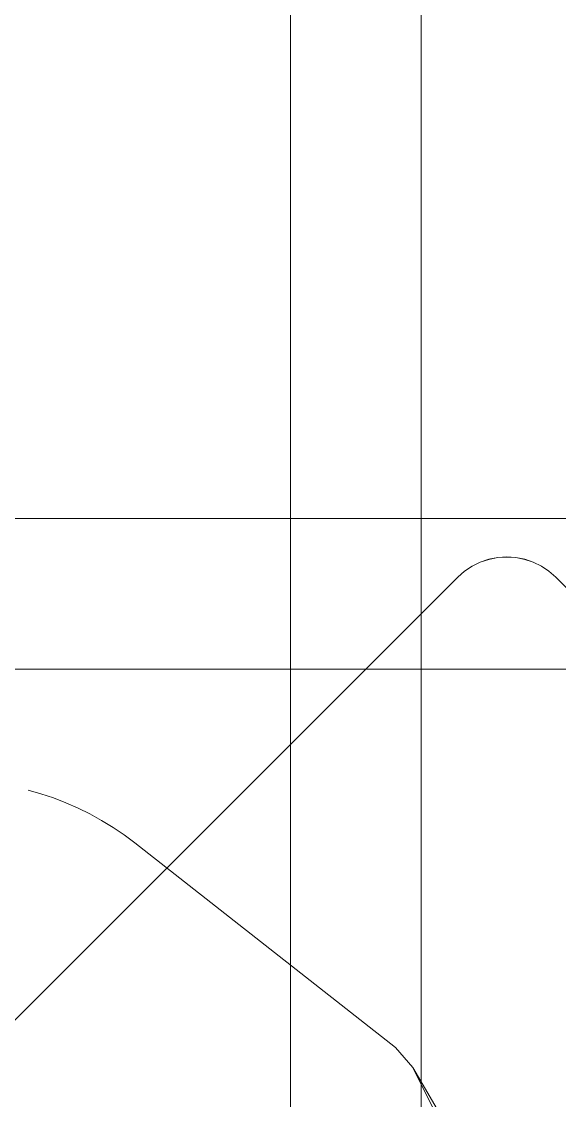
# Model space of a CAD drawing. Extents: x -566 to 72611, y -487 to 32334.
# Drawn here: x 172.96 to 183.16, y 271.96 to 292.43 of the extents above; entities that cross this region are included whole.
import ezdxf

# ---------------------------------------------------------------- set-up
doc = ezdxf.new("R2010")
doc.units = 0
doc.header["$LTSCALE"] = 0.5
doc.header["$MEASUREMENT"] = 0
doc.layers.add('ceilling', color=141, linetype='CONTINUOUS', lineweight=18)
doc.layers.add('floor', color=7, linetype='CONTINUOUS', lineweight=5, true_color=0xcfcfcf)
doc.layers.add('layout', color=7, linetype='CONTINUOUS', lineweight=5, true_color=0xcfcfcf)

msp = doc.modelspace()

# ---------------------------------------------------------------- hatches: boundary and pattern name
at = {"layer": 'floor'}
h = msp.add_hatch(dxfattribs=at)
h.set_pattern_fill('ANSI37', color=256, scale=100, angle=45)
h.set_pattern_definition([(90, (243.028, 267.632), (-12.5, 9e-16), []), (180, (243.028, 267.632), (-9e-16, -12.5), [])])
h.paths.add_polyline_path([(253.46925, 349.5), (154.11744, 349.5), (154.11744, 348.5), (101.14781, 348.5), (101.14781, 349.5), (0, 349.5), (0, 344.5), (36, 344.5, -0.33835703), (0, 308.66941), (0, 308.5), (0, 173.75), (253.46925, 173.75)])
h.paths.add_polyline_path([(36, 344.5), (0, 344.5), (0, 308.66941, 0.33835703)], flags=17)
h.paths.add_polyline_path([(253.46925, 173.75), (0, 173.75), (0, 173.74997), (0, 169.75), (253.46925, 169.75)])
h.paths.add_polyline_path([(253.46925, 169.75), (0, 169.75), (0, 149.21137), (36, 149.21137, -0.33835703), (0, 113.38078), (0, 113.21137), (0, 29.94998), (0, -5), (253.46925, -5)])
h.paths.add_polyline_path([(36, 149.21137), (0, 149.21137), (0, 113.38078, 0.33835703)], flags=17)
h.paths.add_polyline_path([(575.25, 169.75), (510, 169.75), (474.75, 169.75), (327.5, 169.75), (285.46925, 169.75), (285.46925, 165.75), (253.46925, 165.75), (253.46925, -5), (263.99725, -5), (263.99725, 95.99051), (287, 95.99051), (287, 97.5), (292, 97.5), (292, -5), (341.25, -5), (341.25, 13.02988), (341.25012, 15.02988), (346.24839, 15.02988, 0.36108524), (374.08728, 41.24999), (346.25012, 41.24999), (346.25012, 42.99999), (341.25, 42.99999), (341.25, 44.99999), (341.25, 97.5), (357.75, 97.5), (405.75, 97.5), (575.25, 97.5)])

# ---------------------------------------------------------------- linework, layer by layer
at = {"layer": 'ceilling'}
for p, q in [((178.06343, 349.5), (178.06343, 173.75)), ((0, 283), (533.5, 283))]:
    msp.add_line(p, q, dxfattribs=at)
at = {"layer": 'layout'}
for points in [[(181.50526, 282.09151, -69.72025), (181.65865, 282.16911, -69.73263), (181.50436, 282.09311, -69.73263)], [(181.65865, 282.16911, -69.73263), (181.50526, 282.09151, -69.72025), (181.65938, 282.16751, -69.72025)], [(181.65938, 282.16751, -69.72025), (181.82153, 282.22444, -69.73263), (181.65865, 282.16911, -69.73263)], [(181.82153, 282.22444, -69.73263), (181.65938, 282.16751, -69.72025), (181.82205, 282.22271, -69.72025)], [(181.82205, 282.22271, -69.72025), (181.99028, 282.25802, -69.73263), (181.82153, 282.22444, -69.73263)], [(181.99028, 282.25802, -69.73263), (181.82205, 282.22271, -69.72025), (181.99054, 282.2562, -69.72025)], [(181.99054, 282.2562, -69.72025), (182.162, 282.26928, -69.73263), (181.99028, 282.25802, -69.73263)], [(182.162, 282.26928, -69.73263), (181.99054, 282.2562, -69.72025), (182.16192, 282.26747, -69.72025)], [(182.16192, 282.26747, -69.72025), (182.33364, 282.25802, -69.73263), (182.162, 282.26928, -69.73263)], [(182.33364, 282.25802, -69.73263), (182.16192, 282.26747, -69.72025), (182.33339, 282.2562, -69.72025)], [(182.33339, 282.2562, -69.72025), (182.50239, 282.22444, -69.73263), (182.33364, 282.25802, -69.73263)], [(182.50239, 282.22444, -69.73263), (182.33339, 282.2562, -69.72025), (182.50188, 282.22271, -69.72025)], [(182.50188, 282.22271, -69.72025), (182.66527, 282.16911, -69.73263), (182.50239, 282.22444, -69.73263)], [(182.66527, 282.16911, -69.73263), (182.50188, 282.22271, -69.72025), (182.66463, 282.16751, -69.72025)], [(182.66463, 282.16751, -69.72025), (182.81956, 282.09302, -69.73263), (182.66527, 282.16911, -69.73263)], [(182.81956, 282.09302, -69.73263), (182.66463, 282.16751, -69.72025), (182.81866, 282.09151, -69.72025)], [(181.23324, 281.88275, -69.72025), (181.36137, 281.99751, -69.73263), (181.23194, 281.88405, -69.73263)], [(181.36137, 281.99751, -69.73263), (181.23324, 281.88275, -69.72025), (181.36245, 281.99609, -69.72025)], [(181.36245, 281.99609, -69.72025), (181.50436, 282.09311, -69.73263), (181.36137, 281.99751, -69.73263)], [(181.50436, 282.09311, -69.73263), (181.36245, 281.99609, -69.72025), (181.50526, 282.09151, -69.72025)], [(182.81866, 282.09151, -69.72025), (182.96259, 281.99747, -69.73263), (182.81956, 282.09302, -69.73263)], [(182.96259, 281.99747, -69.73263), (182.81866, 282.09151, -69.72025), (182.96156, 281.99609, -69.72025)], [(182.96156, 281.99609, -69.72025), (183.09202, 281.88409, -69.73263), (182.96259, 281.99747, -69.73263)], [(183.09202, 281.88409, -69.73263), (182.96156, 281.99609, -69.72025), (183.09077, 281.88275, -69.72025)], [(160.4265, 261.07602, -69.72025), (181.23194, 281.88405, -69.73263), (160.42512, 261.07723, -69.73263)], [(181.23194, 281.88405, -69.73263), (160.4265, 261.07602, -69.72025), (181.23324, 281.88275, -69.72025)], [(183.09202, 281.88409, -69.73263), (204.82751, 260.14602, -69.72025), (204.82885, 260.14727, -69.73263)], [(173.32478, 277.77502, -79.38364), (173.32478, 277.77502, -79.38364), (173.32478, 277.77502, -80.51045), (173.0823, 277.84316, -79.38364)], [(173.0823, 277.84316, -80.51045), (173.0823, 277.84316, -80.51045), (173.0823, 277.84316, -79.38364), (173.32478, 277.77502, -80.51045)], [(173.56398, 277.69568, -79.38364), (173.56398, 277.69568, -79.38364), (173.56398, 277.69568, -80.51045), (173.32478, 277.77502, -79.38364)], [(173.32478, 277.77502, -80.51045), (173.32478, 277.77502, -80.51045), (173.32478, 277.77502, -79.38364), (173.56398, 277.69568, -80.51045)], [(173.79939, 277.60534, -79.38364), (173.79939, 277.60534, -79.38364), (173.79939, 277.60534, -80.51045), (173.56398, 277.69568, -79.38364)], [(173.56398, 277.69568, -80.51045), (173.56398, 277.69568, -80.51045), (173.56398, 277.69568, -79.38364), (173.79939, 277.60534, -80.51045)], [(173.79939, 277.60534, -80.51045), (173.79939, 277.60534, -80.51045), (173.79939, 277.60534, -79.38364), (174.03062, 277.50411, -80.51045)], [(173.79939, 277.60534, -79.38364), (173.79939, 277.60534, -79.38364), (174.03062, 277.50411, -80.51045), (174.03062, 277.50411, -79.38364)], [(174.25705, 277.39226, -79.38364), (174.25705, 277.39226, -79.38364), (174.25705, 277.39226, -80.51045), (174.03062, 277.50411, -79.38364)], [(174.03062, 277.50411, -80.51045), (174.03062, 277.50411, -80.51045), (174.03062, 277.50411, -79.38364), (174.25705, 277.39226, -80.51045)], [(174.47823, 277.27002, -79.38364), (174.47823, 277.27002, -79.38364), (174.47823, 277.27002, -80.51045), (174.25705, 277.39226, -79.38364)], [(174.25705, 277.39226, -80.51045), (174.25705, 277.39226, -80.51045), (174.25705, 277.39226, -79.38364), (174.47823, 277.27002, -80.51045)], [(174.69361, 277.13769, -79.38364), (174.69361, 277.13769, -79.38364), (174.69361, 277.13769, -80.51045), (174.47823, 277.27002, -79.38364)], [(174.47823, 277.27002, -80.51045), (174.47823, 277.27002, -80.51045), (174.47823, 277.27002, -79.38364), (174.69361, 277.13769, -80.51045)], [(174.90277, 276.99556, -79.38364), (174.90277, 276.99556, -79.38364), (174.90277, 276.99556, -80.51045), (174.69361, 277.13769, -79.38364)], [(174.69361, 277.13769, -80.51045), (174.69361, 277.13769, -80.51045), (174.69361, 277.13769, -79.38364), (174.90277, 276.99556, -80.51045)], [(175.10529, 276.84389, -79.38364), (175.10529, 276.84389, -79.38364), (175.10529, 276.84389, -80.51045), (174.90277, 276.99556, -79.38364)], [(174.90277, 276.99556, -80.51045), (174.90277, 276.99556, -80.51045), (174.90277, 276.99556, -79.38364), (175.10529, 276.84389, -80.51045)], [(180.05267, 272.95823, -79.38364), (180.05267, 272.95823, -79.38364), (180.05267, 272.95823, -80.51045), (175.10529, 276.84389, -79.38364)], [(175.10529, 276.84389, -80.51045), (175.10529, 276.84389, -80.51045), (175.10529, 276.84389, -79.38364), (180.05267, 272.95823, -80.51045)], [(180.38262, 272.58119, -79.38364), (180.38262, 272.58119, -79.38364), (180.38262, 272.58119, -80.51045), (180.05267, 272.95823, -79.38364)], [(180.05267, 272.95823, -80.51045), (180.05267, 272.95823, -80.51045), (180.05267, 272.95823, -79.38364), (180.38262, 272.58119, -80.51045)], [(180.38262, 272.58119, -80.51045), (180.38262, 272.58119, -80.51045), (180.88428, 271.71746, -79.38364), (181.04734, 271.2456, -80.51045)]]:
    msp.add_3dface(points, dxfattribs=at)

doc.saveas('drawing.dxf')
